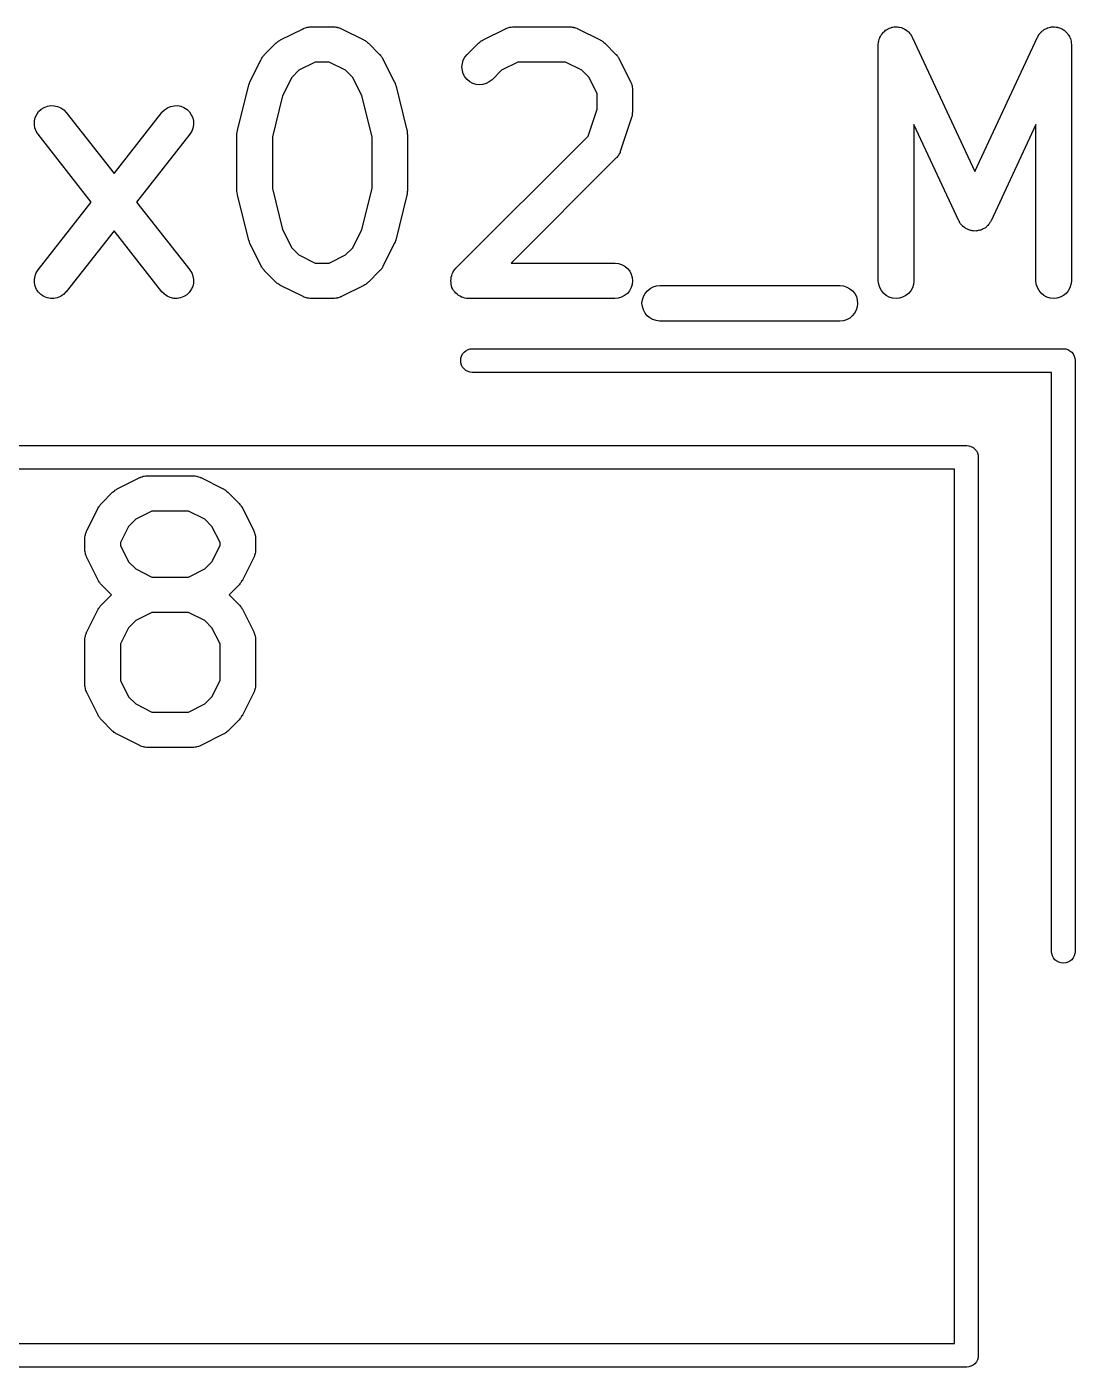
# Model space of a CAD drawing. Extents: x 118.6 to 187.3, y -130.9 to -41.9.
# Drawn here: x 154.69 to 159.13, y -56.26 to -50.59 of the extents above; entities that cross this region are included whole.
import ezdxf

# ---------------------------------------------------------------- set-up
doc = ezdxf.new("R2010")
doc.units = 0
doc.layers.add('BLACK', color=7, linetype='CONTINUOUS')

msp = doc.modelspace()

# ---------------------------------------------------------------- linework, layer by layer
at = {"layer": 'BLACK', "linetype": 'CONTINUOUS'}
for p, q in [((155.767, -50.6429), (155.863, -50.5953)), ((155.863, -50.5953), (155.864, -50.5948)), ((155.864, -50.5948), (155.866, -50.5941)), ((155.866, -50.5941), (155.868, -50.593)), ((155.868, -50.593), (155.873, -50.5916)), ((155.873, -50.5916), (155.877, -50.5898)), ((155.877, -50.5898), (155.88, -50.5894)), ((155.88, -50.5894), (155.882, -50.5888)), ((155.882, -50.5888), (155.887, -50.5883)), ((155.887, -50.5883), (155.892, -50.5875)), ((155.892, -50.5875), (155.894, -50.5876)), ((155.894, -50.5876), (155.896, -50.5874)), ((155.896, -50.5874), (155.991, -50.5874)), ((155.991, -50.5874), (155.992, -50.5874)), ((155.992, -50.5874), (155.995, -50.5876)), ((155.995, -50.5876), (155.997, -50.5876)), ((155.997, -50.5876), (156.002, -50.5884)), ((156.002, -50.5884), (156.007, -50.589)), ((156.007, -50.589), (156.009, -50.5897)), ((156.009, -50.5897), (156.011, -50.5901)), ((156.011, -50.5901), (156.016, -50.5919)), ((156.016, -50.5919), (156.021, -50.5934)), ((156.021, -50.5934), (156.023, -50.5945)), ((156.023, -50.5945), (156.025, -50.5953)), ((156.025, -50.5953), (156.12, -50.6429)), ((156.625, -50.6429), (156.72, -50.5953)), ((156.72, -50.5953), (156.721, -50.5948)), ((156.721, -50.5948), (156.723, -50.5941)), ((156.723, -50.5941), (156.725, -50.593)), ((156.725, -50.593), (156.73, -50.5916)), ((156.73, -50.5916), (156.734, -50.5898)), ((156.734, -50.5898), (156.737, -50.5894)), ((156.737, -50.5894), (156.739, -50.5888)), ((156.739, -50.5888), (156.744, -50.5883)), ((156.744, -50.5883), (156.749, -50.5875)), ((156.749, -50.5875), (156.751, -50.5876)), ((156.751, -50.5876), (156.753, -50.5874)), ((156.753, -50.5874), (156.991, -50.5874)), ((156.991, -50.5874), (156.992, -50.5874)), ((156.992, -50.5874), (156.995, -50.5876)), ((156.995, -50.5876), (156.997, -50.5876)), ((156.997, -50.5876), (157.002, -50.5884)), ((157.002, -50.5884), (157.007, -50.589)), ((157.007, -50.589), (157.009, -50.5897)), ((157.009, -50.5897), (157.011, -50.5901)), ((157.011, -50.5901), (157.016, -50.5919)), ((157.016, -50.5919), (157.021, -50.5934)), ((157.021, -50.5934), (157.023, -50.5945)), ((157.023, -50.5945), (157.025, -50.5953)), ((157.025, -50.5953), (157.12, -50.6429)), ((158.328, -50.6016), (158.33, -50.6007)), ((158.33, -50.6007), (158.331, -50.5996)), ((158.331, -50.5996), (158.336, -50.597)), ((158.336, -50.597), (158.341, -50.5942)), ((158.341, -50.5942), (158.343, -50.5936)), ((158.343, -50.5936), (158.344, -50.5928)), ((158.344, -50.5928), (158.35, -50.5913)), ((158.35, -50.5913), (158.355, -50.5894)), ((158.355, -50.5894), (158.357, -50.5892)), ((158.357, -50.5892), (158.358, -50.5887)), ((158.358, -50.5887), (158.364, -50.5882)), ((158.364, -50.5882), (158.369, -50.5874)), ((158.369, -50.5874), (158.371, -50.5875)), ((158.371, -50.5875), (158.373, -50.5874)), ((158.373, -50.5874), (158.378, -50.588)), ((158.378, -50.588), (158.384, -50.5883)), ((158.384, -50.5883), (158.386, -50.5887)), ((158.386, -50.5887), (158.387, -50.5889)), ((158.387, -50.5889), (158.393, -50.5906)), ((158.393, -50.5906), (158.398, -50.592)), ((158.398, -50.592), (158.4, -50.5927)), ((158.4, -50.5927), (158.401, -50.5932)), ((158.401, -50.5932), (158.406, -50.5959)), ((158.406, -50.5959), (158.411, -50.5984)), ((158.411, -50.5984), (158.413, -50.5994)), ((158.413, -50.5994), (158.414, -50.6002)), ((158.414, -50.6002), (158.419, -50.6038)), ((158.994, -50.6031), (158.998, -50.5996)), ((158.998, -50.5996), (158.999, -50.5988)), ((158.999, -50.5988), (159.001, -50.5978)), ((159.001, -50.5978), (159.006, -50.5954)), ((159.006, -50.5954), (159.011, -50.5928)), ((159.011, -50.5928), (159.013, -50.5924)), ((159.013, -50.5924), (159.014, -50.5916)), ((159.014, -50.5916), (159.02, -50.5903)), ((159.02, -50.5903), (159.025, -50.5887)), ((159.025, -50.5887), (159.027, -50.5886)), ((159.027, -50.5886), (159.028, -50.5881)), ((159.028, -50.5881), (159.034, -50.5879)), ((159.034, -50.5879), (159.04, -50.5874)), ((159.04, -50.5874), (159.041, -50.5876)), ((159.041, -50.5876), (159.043, -50.5875)), ((159.043, -50.5875), (159.049, -50.5883)), ((159.049, -50.5883), (159.054, -50.5889)), ((159.054, -50.5889), (159.056, -50.5894)), ((159.056, -50.5894), (159.057, -50.5897)), ((159.057, -50.5897), (159.063, -50.5916)), ((159.063, -50.5916), (159.068, -50.5932)), ((159.068, -50.5932), (159.07, -50.5941)), ((159.07, -50.5941), (159.071, -50.5946)), ((159.071, -50.5946), (159.076, -50.5975)), ((159.076, -50.5975), (159.081, -50.6002)), ((159.081, -50.6002), (159.082, -50.6013)), ((159.082, -50.6013), (159.084, -50.6022)), ((155.7, -50.7046), (155.748, -50.657)), ((155.748, -50.657), (155.749, -50.6562)), ((155.749, -50.6562), (155.752, -50.6536)), ((155.752, -50.6536), (155.755, -50.6507)), ((155.755, -50.6507), (155.758, -50.649)), ((155.758, -50.649), (155.76, -50.6471)), ((155.76, -50.6471), (155.764, -50.6452)), ((155.764, -50.6452), (155.767, -50.6429)), ((156.12, -50.6429), (156.121, -50.6434)), ((156.121, -50.6434), (156.125, -50.6457)), ((156.125, -50.6457), (156.128, -50.6477)), ((156.128, -50.6477), (156.131, -50.6497)), ((156.131, -50.6497), (156.133, -50.6514)), ((156.133, -50.6514), (156.136, -50.6543)), ((156.136, -50.6543), (156.14, -50.657)), ((156.14, -50.657), (156.187, -50.7046)), ((156.557, -50.7046), (156.605, -50.657)), ((156.605, -50.657), (156.606, -50.6562)), ((156.606, -50.6562), (156.609, -50.6536)), ((156.609, -50.6536), (156.612, -50.6507)), ((156.612, -50.6507), (156.615, -50.649)), ((156.615, -50.649), (156.617, -50.6471)), ((156.617, -50.6471), (156.621, -50.6452)), ((156.621, -50.6452), (156.625, -50.6429)), ((157.12, -50.6429), (157.121, -50.6434)), ((157.121, -50.6434), (157.125, -50.6457)), ((157.125, -50.6457), (157.128, -50.6477)), ((157.128, -50.6477), (157.131, -50.6497)), ((157.131, -50.6497), (157.133, -50.6514)), ((157.133, -50.6514), (157.136, -50.6543)), ((157.136, -50.6543), (157.14, -50.657)), ((157.14, -50.657), (157.187, -50.7046)), ((158.297, -50.6613), (158.298, -50.6558)), ((158.298, -50.6502), (158.299, -50.6485)), ((158.298, -50.6558), (158.298, -50.6502)), ((158.299, -50.6468), (158.301, -50.6414)), ((158.299, -50.6485), (158.299, -50.6468)), ((158.301, -50.6414), (158.302, -50.636)), ((158.302, -50.636), (158.303, -50.6345)), ((158.303, -50.6328), (158.306, -50.6279)), ((158.303, -50.6345), (158.303, -50.6328)), ((158.306, -50.6279), (158.309, -50.6229)), ((158.309, -50.6229), (158.31, -50.6215)), ((158.31, -50.62), (158.314, -50.6157)), ((158.31, -50.6215), (158.31, -50.62)), ((158.314, -50.6157), (158.318, -50.6112)), ((158.318, -50.6112), (158.319, -50.6101)), ((158.319, -50.6101), (158.32, -50.6088)), ((158.32, -50.6088), (158.324, -50.6053)), ((158.324, -50.6053), (158.328, -50.6016)), ((158.419, -50.6038), (158.423, -50.6072)), ((158.423, -50.6072), (158.424, -50.6084)), ((158.424, -50.6084), (158.426, -50.6095)), ((158.426, -50.6095), (158.429, -50.6139)), ((158.429, -50.6139), (158.433, -50.6181)), ((158.433, -50.6181), (158.434, -50.6195)), ((158.434, -50.6195), (158.435, -50.6209)), ((158.435, -50.6209), (158.437, -50.6258)), ((158.437, -50.6258), (158.44, -50.6307)), ((158.44, -50.6307), (158.706, -51.1993)), ((158.706, -51.1993), (158.971, -50.6307)), ((158.971, -50.6307), (158.972, -50.6297)), ((158.972, -50.6297), (158.974, -50.6249)), ((158.974, -50.6249), (158.977, -50.62)), ((158.977, -50.62), (158.978, -50.6187)), ((158.978, -50.6187), (158.979, -50.6172)), ((158.979, -50.6172), (158.983, -50.6131)), ((158.983, -50.6131), (158.987, -50.6088)), ((158.987, -50.6088), (158.988, -50.6077)), ((158.988, -50.6077), (158.989, -50.6065)), ((158.989, -50.6065), (158.994, -50.6031)), ((159.084, -50.6022), (159.088, -50.606)), ((159.088, -50.606), (159.092, -50.6095)), ((159.092, -50.6095), (159.093, -50.6109)), ((159.093, -50.6109), (159.095, -50.612)), ((159.095, -50.612), (159.098, -50.6165)), ((159.098, -50.6165), (159.102, -50.6209)), ((159.102, -50.6209), (159.102, -50.6224)), ((159.102, -50.6224), (159.103, -50.6238)), ((159.103, -50.6238), (159.106, -50.6289)), ((159.106, -50.6289), (159.108, -50.6338)), ((159.108, -50.6338), (159.109, -50.6354)), ((159.109, -50.6354), (159.11, -50.637)), ((159.11, -50.637), (159.111, -50.6424)), ((159.111, -50.6424), (159.113, -50.6478)), ((159.113, -50.6478), (159.113, -50.6495)), ((159.113, -50.6495), (159.113, -50.6512)), ((159.113, -50.6512), (159.113, -50.6568)), ((159.113, -50.6568), (159.114, -50.6624)), ((155.691, -50.7159), (155.693, -50.7135)), ((155.693, -50.7135), (155.695, -50.7109)), ((155.695, -50.7109), (155.698, -50.7078)), ((155.698, -50.7078), (155.7, -50.7046)), ((156.187, -50.7046), (156.188, -50.7053)), ((156.188, -50.7053), (156.191, -50.7086)), ((156.191, -50.7086), (156.194, -50.7117)), ((156.194, -50.7117), (156.195, -50.7143)), ((156.195, -50.7143), (156.197, -50.7168)), ((156.548, -50.7159), (156.557, -50.7046)), ((157.187, -50.7046), (157.188, -50.7053)), ((157.188, -50.7053), (157.191, -50.7086)), ((157.191, -50.7086), (157.194, -50.7117)), ((157.194, -50.7117), (157.195, -50.7143)), ((157.195, -50.7143), (157.197, -50.7168)), ((158.297, -50.6624), (158.297, -50.6613)), ((158.297, -51.6624), (158.297, -50.6624)), ((159.114, -50.6624), (159.114, -51.6624)), ((155.639, -50.8193), (155.686, -50.7241)), ((155.686, -50.7241), (155.687, -50.7231)), ((155.687, -50.7231), (155.689, -50.7196)), ((155.689, -50.7196), (155.691, -50.7159)), ((155.914, -50.7374), (155.845, -50.7716)), ((155.974, -50.7374), (155.914, -50.7374)), ((156.042, -50.7716), (155.974, -50.7374)), ((156.197, -50.7168), (156.199, -50.7205)), ((156.199, -50.7205), (156.201, -50.7241)), ((156.201, -50.7241), (156.249, -50.8193)), ((156.535, -50.7574), (156.537, -50.7428)), ((156.537, -50.7719), (156.535, -50.7574)), ((156.537, -50.7428), (156.541, -50.7288)), ((156.541, -50.7288), (156.548, -50.7159)), ((156.771, -50.7374), (156.703, -50.7716)), ((156.974, -50.7374), (156.771, -50.7374)), ((157.042, -50.7716), (156.974, -50.7374)), ((157.197, -50.7168), (157.199, -50.7205)), ((157.199, -50.7205), (157.201, -50.7241)), ((157.201, -50.7241), (157.249, -50.8193)), ((155.633, -50.833), (155.636, -50.8265)), ((155.636, -50.8265), (155.638, -50.8199)), ((155.638, -50.8199), (155.639, -50.8196)), ((155.639, -50.8196), (155.639, -50.8193)), ((155.815, -50.802), (155.776, -50.879)), ((155.845, -50.7716), (155.815, -50.802)), ((156.073, -50.802), (156.042, -50.7716)), ((156.111, -50.879), (156.073, -50.802)), ((156.249, -50.8193), (156.249, -50.8203)), ((156.249, -50.8203), (156.25, -50.8206)), ((156.25, -50.8206), (156.25, -50.8209)), ((156.25, -50.8209), (156.252, -50.8275)), ((156.252, -50.8275), (156.254, -50.834)), ((156.541, -50.786), (156.537, -50.7719)), ((156.548, -50.7989), (156.541, -50.786)), ((156.557, -50.8103), (156.548, -50.7989)), ((156.568, -50.8197), (156.557, -50.8103)), ((156.581, -50.8267), (156.568, -50.8197)), ((156.595, -50.831), (156.581, -50.8267)), ((156.638, -50.8273), (156.624, -50.8313)), ((156.651, -50.8205), (156.638, -50.8273)), ((156.663, -50.8114), (156.651, -50.8205)), ((156.664, -50.8107), (156.663, -50.8114)), ((156.703, -50.7716), (156.664, -50.8107)), ((157.073, -50.802), (157.042, -50.7716)), ((157.107, -50.8706), (157.073, -50.802)), ((157.249, -50.8193), (157.249, -50.8203)), ((157.249, -50.8203), (157.25, -50.8223)), ((157.25, -50.8223), (157.251, -50.8243)), ((157.251, -50.8243), (157.253, -50.8292)), ((155.585, -51.0251), (155.633, -50.8347)), ((155.633, -50.8333), (155.633, -50.833)), ((155.633, -50.8337), (155.633, -50.8333)), ((155.633, -50.8347), (155.633, -50.8337)), ((155.776, -50.879), (155.733, -51.0526)), ((156.155, -51.0526), (156.111, -50.879)), ((156.254, -50.834), (156.255, -50.8343)), ((156.255, -50.8343), (156.255, -50.8347)), ((156.255, -50.8347), (156.302, -51.0251)), ((156.61, -50.8326), (156.595, -50.831)), ((156.624, -50.8313), (156.61, -50.8326)), ((157.107, -50.9359), (157.107, -50.8706)), ((157.253, -50.8292), (157.254, -50.834)), ((157.254, -50.834), (157.255, -50.8362)), ((157.255, -50.8362), (157.255, -50.8383)), ((157.255, -50.8383), (157.256, -50.8434)), ((157.256, -50.8434), (157.257, -50.8485)), ((157.257, -50.8485), (157.257, -50.8507)), ((157.257, -50.8507), (157.257, -50.8529)), ((157.257, -50.8529), (157.257, -50.9481)), ((154.744, -50.9465), (154.755, -50.9364)), ((154.755, -50.9364), (154.767, -50.9286)), ((154.767, -50.9286), (154.781, -50.9234)), ((154.781, -50.9234), (154.796, -50.9209)), ((154.796, -50.9209), (154.81, -50.9213)), ((154.81, -50.9213), (154.824, -50.9245)), ((154.824, -50.9245), (154.838, -50.9304)), ((154.838, -50.9304), (154.85, -50.9388)), ((154.85, -50.9388), (154.86, -50.9494)), ((155.266, -50.9486), (155.277, -50.9381)), ((155.277, -50.9381), (155.289, -50.9299)), ((155.289, -50.9299), (155.302, -50.9242)), ((155.302, -50.9242), (155.317, -50.9212)), ((155.317, -50.9212), (155.331, -50.921)), ((155.331, -50.921), (155.346, -50.9237)), ((155.346, -50.9237), (155.359, -50.9291)), ((155.359, -50.9291), (155.372, -50.9371)), ((155.372, -50.9371), (155.382, -50.9473)), ((157.069, -51.0504), (157.107, -50.9359)), ((154.726, -51.0006), (154.727, -50.986)), ((154.727, -50.986), (154.73, -50.9717)), ((154.73, -50.9717), (154.736, -50.9584)), ((154.736, -50.9584), (154.744, -50.9465)), ((154.86, -50.9494), (155.063, -51.2077)), ((155.063, -51.2077), (155.266, -50.9494)), ((155.266, -50.9494), (155.266, -50.9486)), ((155.382, -50.9473), (155.39, -50.9593)), ((155.39, -50.9593), (155.396, -50.9727)), ((155.396, -50.9727), (155.399, -50.987)), ((155.399, -50.987), (155.4, -51.0017)), ((157.253, -50.9718), (157.205, -51.1147)), ((157.254, -50.9677), (157.253, -50.9718)), ((157.255, -50.9637), (157.254, -50.9677)), ((157.256, -50.9606), (157.255, -50.9637)), ((157.257, -50.9491), (157.256, -50.9533)), ((157.256, -50.9533), (157.256, -50.9575)), ((157.256, -50.9575), (157.256, -50.9606)), ((157.257, -50.9481), (157.257, -50.9491)), ((154.728, -51.0151), (154.726, -51.0006)), ((154.734, -51.0288), (154.728, -51.0151)), ((154.741, -51.0412), (154.734, -51.0288)), ((154.742, -51.0421), (154.741, -51.0412)), ((154.967, -51.329), (154.742, -51.0421)), ((155.384, -51.0421), (155.158, -51.329)), ((155.392, -51.0297), (155.384, -51.0421)), ((155.397, -51.0161), (155.392, -51.0297)), ((155.4, -51.0017), (155.397, -51.0161)), ((155.583, -51.0396), (155.584, -51.0337)), ((155.583, -51.041), (155.583, -51.0396)), ((155.583, -51.0423), (155.583, -51.041)), ((155.583, -51.0433), (155.583, -51.0423)), ((155.583, -51.2814), (155.583, -51.0433)), ((155.584, -51.0337), (155.585, -51.0277)), ((155.585, -51.0265), (155.585, -51.0251)), ((155.585, -51.0277), (155.585, -51.0265)), ((155.733, -51.0526), (155.733, -51.2722)), ((156.155, -51.2722), (156.155, -51.0526)), ((156.302, -51.0251), (156.303, -51.0262)), ((156.303, -51.0262), (156.303, -51.0275)), ((156.303, -51.0275), (156.303, -51.0288)), ((156.303, -51.0288), (156.304, -51.0347)), ((156.304, -51.0347), (156.304, -51.0407)), ((156.304, -51.0407), (156.304, -51.042)), ((156.304, -51.042), (156.305, -51.0433)), ((156.305, -51.0433), (156.305, -51.2814)), ((156.51, -51.6093), (157.069, -51.0504)), ((158.638, -51.4084), (158.447, -51.0004)), ((158.447, -51.0004), (158.447, -51.6624)), ((158.964, -51.0004), (158.774, -51.4084)), ((158.964, -51.6624), (158.964, -51.0004)), ((157.187, -51.144), (156.744, -51.5874)), ((157.189, -51.1423), (157.187, -51.144)), ((157.19, -51.1408), (157.189, -51.1423)), ((157.193, -51.1366), (157.19, -51.1408)), ((157.197, -51.1327), (157.193, -51.1366)), ((157.198, -51.1307), (157.197, -51.1327)), ((157.199, -51.1289), (157.198, -51.1307)), ((157.201, -51.1243), (157.199, -51.1289)), ((157.204, -51.1198), (157.201, -51.1243)), ((157.205, -51.1157), (157.204, -51.1177)), ((157.204, -51.1177), (157.204, -51.1198)), ((157.205, -51.1147), (157.205, -51.1157)), ((155.583, -51.2828), (155.583, -51.2814)), ((155.733, -51.2722), (155.776, -51.4457)), ((156.111, -51.4457), (156.155, -51.2722)), ((156.305, -51.2814), (156.305, -51.2825)), ((154.742, -51.616), (154.967, -51.329)), ((155.158, -51.329), (155.384, -51.616)), ((155.583, -51.2841), (155.583, -51.2828)), ((155.584, -51.29), (155.583, -51.2841)), ((155.585, -51.296), (155.584, -51.29)), ((155.585, -51.2973), (155.585, -51.296)), ((155.585, -51.2986), (155.585, -51.2973)), ((155.585, -51.2996), (155.585, -51.2986)), ((155.633, -51.4901), (155.585, -51.2996)), ((156.302, -51.2996), (156.255, -51.4901)), ((156.303, -51.297), (156.302, -51.2983)), ((156.302, -51.2983), (156.302, -51.2996)), ((156.304, -51.2911), (156.303, -51.297)), ((156.305, -51.2825), (156.304, -51.2838)), ((156.304, -51.2838), (156.304, -51.2851)), ((156.304, -51.2851), (156.304, -51.2911)), ((155.063, -51.4504), (154.86, -51.7087)), ((155.266, -51.7087), (155.063, -51.4504)), ((155.776, -51.4457), (155.815, -51.5227)), ((156.073, -51.5227), (156.111, -51.4457)), ((158.64, -51.4117), (158.638, -51.4084)), ((158.641, -51.4153), (158.64, -51.4117)), ((158.643, -51.418), (158.641, -51.4153)), ((158.645, -51.421), (158.643, -51.418)), ((158.648, -51.4239), (158.645, -51.421)), ((158.65, -51.427), (158.648, -51.4239)), ((158.653, -51.4293), (158.65, -51.427)), ((158.655, -51.4319), (158.653, -51.4293)), ((158.658, -51.4342), (158.655, -51.4319)), ((158.661, -51.4369), (158.658, -51.4342)), ((158.664, -51.4386), (158.661, -51.4369)), ((158.667, -51.4407), (158.664, -51.4386)), ((158.67, -51.4424), (158.667, -51.4407)), ((158.674, -51.4444), (158.67, -51.4424)), ((158.677, -51.4456), (158.674, -51.4444)), ((158.68, -51.4471), (158.677, -51.4456)), ((158.684, -51.448), (158.68, -51.4471)), ((158.687, -51.4494), (158.684, -51.448)), ((158.691, -51.4499), (158.687, -51.4494)), ((158.694, -51.4507), (158.691, -51.4499)), ((158.698, -51.451), (158.694, -51.4507)), ((158.702, -51.4516), (158.698, -51.451)), ((158.705, -51.4514), (158.702, -51.4516)), ((158.709, -51.4516), (158.705, -51.4514)), ((158.712, -51.4511), (158.709, -51.4516)), ((158.716, -51.4509), (158.712, -51.4511)), ((158.72, -51.4501), (158.716, -51.4509)), ((158.723, -51.4496), (158.72, -51.4501)), ((158.727, -51.4483), (158.723, -51.4496)), ((158.731, -51.4474), (158.727, -51.4483)), ((158.734, -51.446), (158.731, -51.4474)), ((158.737, -51.4448), (158.734, -51.446)), ((158.74, -51.4429), (158.737, -51.4448)), ((158.744, -51.4412), (158.74, -51.4429)), ((158.747, -51.4392), (158.744, -51.4412)), ((158.75, -51.4375), (158.747, -51.4392)), ((158.753, -51.4349), (158.75, -51.4375)), ((158.756, -51.4326), (158.753, -51.4349)), ((158.758, -51.4301), (158.756, -51.4326)), ((158.761, -51.4278), (158.758, -51.4301)), ((158.763, -51.4247), (158.761, -51.4278)), ((158.766, -51.4218), (158.763, -51.4247)), ((158.767, -51.4189), (158.766, -51.4218)), ((158.769, -51.4162), (158.767, -51.4189)), ((158.771, -51.4127), (158.769, -51.4162)), ((158.773, -51.4093), (158.771, -51.4127)), ((158.774, -51.4084), (158.773, -51.4093)), ((155.633, -51.4904), (155.633, -51.4901)), ((155.633, -51.4908), (155.633, -51.4904)), ((155.636, -51.4973), (155.633, -51.4908)), ((155.638, -51.5039), (155.636, -51.4973)), ((155.638, -51.5042), (155.638, -51.5039)), ((155.638, -51.5045), (155.638, -51.5042)), ((155.639, -51.5054), (155.638, -51.5045)), ((155.686, -51.6007), (155.639, -51.5054)), ((156.249, -51.5054), (156.201, -51.6007)), ((156.252, -51.4983), (156.249, -51.5048)), ((156.249, -51.5048), (156.249, -51.5051)), ((156.249, -51.5051), (156.249, -51.5054)), ((156.254, -51.4918), (156.252, -51.4983)), ((156.255, -51.4901), (156.254, -51.4911)), ((156.254, -51.4911), (156.254, -51.4914)), ((156.254, -51.4914), (156.254, -51.4918)), ((155.815, -51.5227), (155.845, -51.5531)), ((155.845, -51.5531), (155.914, -51.5874)), ((155.974, -51.5874), (156.042, -51.5531)), ((156.042, -51.5531), (156.073, -51.5227)), ((154.734, -51.6284), (154.742, -51.616)), ((155.384, -51.616), (155.384, -51.6169)), ((155.384, -51.6169), (155.392, -51.6293)), ((155.688, -51.6043), (155.686, -51.6007)), ((155.69, -51.608), (155.688, -51.6043)), ((155.692, -51.6104), (155.69, -51.608)), ((155.694, -51.6131), (155.692, -51.6104)), ((155.697, -51.6161), (155.694, -51.6131)), ((155.7, -51.6194), (155.697, -51.6161)), ((155.7, -51.6202), (155.7, -51.6194)), ((155.748, -51.6678), (155.7, -51.6202)), ((155.914, -51.5874), (155.974, -51.5874)), ((156.187, -51.6202), (156.14, -51.6678)), ((156.19, -51.6169), (156.187, -51.6202)), ((156.193, -51.6139), (156.19, -51.6169)), ((156.195, -51.6113), (156.193, -51.6139)), ((156.197, -51.6089), (156.195, -51.6113)), ((156.199, -51.6052), (156.197, -51.6089)), ((156.201, -51.6016), (156.199, -51.6052)), ((156.201, -51.6007), (156.201, -51.6016)), ((156.497, -51.627), (156.501, -51.6207)), ((156.501, -51.6204), (156.505, -51.6149)), ((156.501, -51.6206), (156.501, -51.6204)), ((156.501, -51.6207), (156.501, -51.6206)), ((156.505, -51.6149), (156.51, -51.6093)), ((156.744, -51.5874), (157.182, -51.5874)), ((157.182, -51.5874), (157.183, -51.5874)), ((157.183, -51.5874), (157.197, -51.589)), ((157.197, -51.589), (157.211, -51.5934)), ((157.211, -51.5934), (157.224, -51.6005)), ((157.224, -51.6005), (157.235, -51.6099)), ((157.235, -51.6099), (157.245, -51.6213)), ((157.245, -51.6213), (157.251, -51.6343)), ((154.726, -51.6564), (154.729, -51.642)), ((154.726, -51.6711), (154.726, -51.6564)), ((154.73, -51.6854), (154.726, -51.6711)), ((154.729, -51.642), (154.734, -51.6284)), ((155.392, -51.6293), (155.397, -51.643)), ((155.399, -51.6721), (155.396, -51.6864)), ((155.397, -51.643), (155.4, -51.6575)), ((155.4, -51.6575), (155.399, -51.6721)), ((155.751, -51.6705), (155.748, -51.6678)), ((155.754, -51.6734), (155.751, -51.6705)), ((155.757, -51.6751), (155.754, -51.6734)), ((155.759, -51.6771), (155.757, -51.6751)), ((155.763, -51.6791), (155.759, -51.6771)), ((155.766, -51.6814), (155.763, -51.6791)), ((156.128, -51.6777), (156.124, -51.6796)), ((156.13, -51.6757), (156.128, -51.6777)), ((156.133, -51.6741), (156.13, -51.6757)), ((156.136, -51.6712), (156.133, -51.6741)), ((156.139, -51.6685), (156.136, -51.6712)), ((156.14, -51.6678), (156.139, -51.6685)), ((156.488, -51.6619), (156.489, -51.6548)), ((156.488, -51.662), (156.488, -51.6619)), ((156.488, -51.6621), (156.488, -51.662)), ((156.489, -51.6693), (156.488, -51.6621)), ((156.489, -51.6473), (156.492, -51.6404)), ((156.489, -51.6474), (156.489, -51.6473)), ((156.489, -51.6476), (156.489, -51.6474)), ((156.489, -51.6548), (156.489, -51.6476)), ((156.489, -51.6764), (156.489, -51.6693)), ((156.489, -51.6766), (156.489, -51.6764)), ((156.489, -51.6767), (156.489, -51.6766)), ((156.491, -51.6836), (156.489, -51.6767)), ((156.492, -51.6404), (156.494, -51.6336)), ((156.494, -51.6333), (156.497, -51.627)), ((156.494, -51.6334), (156.494, -51.6333)), ((156.494, -51.6336), (156.494, -51.6334)), ((157.251, -51.6343), (157.256, -51.6483)), ((157.255, -51.6775), (157.251, -51.6914)), ((157.257, -51.6629), (157.255, -51.6775)), ((157.256, -51.6483), (157.257, -51.6629)), ((158.299, -51.6769), (158.297, -51.6624)), ((158.303, -51.691), (158.299, -51.6769)), ((158.446, -51.678), (158.441, -51.6919)), ((158.447, -51.6634), (158.446, -51.678)), ((158.447, -51.6624), (158.447, -51.6634)), ((158.965, -51.6769), (158.964, -51.6624)), ((158.97, -51.691), (158.965, -51.6769)), ((159.112, -51.678), (159.108, -51.6919)), ((159.114, -51.6634), (159.112, -51.678)), ((159.114, -51.6624), (159.114, -51.6634)), ((154.735, -51.6988), (154.73, -51.6854)), ((154.744, -51.7108), (154.735, -51.6988)), ((154.754, -51.721), (154.744, -51.7108)), ((154.766, -51.729), (154.754, -51.721)), ((154.78, -51.7344), (154.766, -51.729)), ((154.794, -51.7371), (154.78, -51.7344)), ((154.823, -51.7339), (154.809, -51.7369)), ((154.837, -51.7282), (154.823, -51.7339)), ((154.849, -51.72), (154.837, -51.7282)), ((154.859, -51.7095), (154.849, -51.72)), ((154.86, -51.7087), (154.859, -51.7095)), ((155.276, -51.7193), (155.266, -51.7087)), ((155.288, -51.7277), (155.276, -51.7193)), ((155.301, -51.7336), (155.288, -51.7277)), ((155.316, -51.7368), (155.301, -51.7336)), ((155.345, -51.7347), (155.33, -51.7372)), ((155.358, -51.7295), (155.345, -51.7347)), ((155.371, -51.7217), (155.358, -51.7295)), ((155.381, -51.7116), (155.371, -51.7217)), ((155.39, -51.6997), (155.381, -51.7116)), ((155.396, -51.6864), (155.39, -51.6997)), ((155.767, -51.6818), (155.766, -51.6814)), ((155.863, -51.7295), (155.767, -51.6818)), ((155.865, -51.7303), (155.863, -51.7295)), ((155.867, -51.7313), (155.865, -51.7303)), ((155.872, -51.7329), (155.867, -51.7313)), ((155.876, -51.7347), (155.872, -51.7329)), ((155.878, -51.7351), (155.876, -51.7347)), ((155.881, -51.7357), (155.878, -51.7351)), ((155.886, -51.7363), (155.881, -51.7357)), ((156.008, -51.7353), (156.006, -51.736)), ((156.01, -51.735), (156.008, -51.7353)), ((156.015, -51.7332), (156.01, -51.735)), ((156.02, -51.7317), (156.015, -51.7332)), ((156.022, -51.7307), (156.02, -51.7317)), ((156.024, -51.7299), (156.022, -51.7307)), ((156.025, -51.7295), (156.024, -51.7299)), ((156.12, -51.6818), (156.025, -51.7295)), ((156.124, -51.6796), (156.12, -51.6818)), ((156.493, -51.6905), (156.491, -51.6836)), ((156.493, -51.6906), (156.493, -51.6905)), ((156.493, -51.6907), (156.493, -51.6906)), ((156.497, -51.6973), (156.493, -51.6907)), ((156.5, -51.7034), (156.497, -51.6973)), ((156.5, -51.7035), (156.5, -51.7034)), ((156.5, -51.7037), (156.5, -51.7035)), ((156.505, -51.7093), (156.5, -51.7037)), ((156.509, -51.7149), (156.505, -51.7093)), ((156.509, -51.715), (156.509, -51.7149)), ((156.509, -51.7149), (156.509, -51.7149)), ((156.515, -51.7196), (156.509, -51.715)), ((156.52, -51.7243), (156.515, -51.7196)), ((156.521, -51.7243), (156.52, -51.7243)), ((156.521, -51.7244), (156.521, -51.7243)), ((156.527, -51.7279), (156.521, -51.7244)), ((156.533, -51.7313), (156.527, -51.7279)), ((156.533, -51.7314), (156.533, -51.7313)), ((156.534, -51.7314), (156.533, -51.7314)), ((156.54, -51.7336), (156.534, -51.7314)), ((156.547, -51.7357), (156.54, -51.7336)), ((156.547, -51.7358), (156.547, -51.7357)), ((156.548, -51.7358), (156.547, -51.7358)), ((156.555, -51.7366), (156.548, -51.7358)), ((157.21, -51.7317), (157.196, -51.736)), ((157.223, -51.7248), (157.21, -51.7317)), ((157.235, -51.7156), (157.223, -51.7248)), ((157.244, -51.7043), (157.235, -51.7156)), ((157.251, -51.6914), (157.244, -51.7043)), ((157.299, -51.7425), (157.303, -51.7286)), ((157.303, -51.7286), (157.31, -51.7157)), ((157.31, -51.7157), (157.32, -51.7044)), ((157.32, -51.7044), (157.331, -51.6951)), ((157.331, -51.6951), (157.344, -51.6883)), ((157.344, -51.6883), (157.358, -51.684)), ((157.358, -51.684), (157.372, -51.6826)), ((157.372, -51.6826), (158.134, -51.6826)), ((158.134, -51.6826), (158.135, -51.6826)), ((158.135, -51.6826), (158.15, -51.6843)), ((158.15, -51.6843), (158.164, -51.6887)), ((158.164, -51.6887), (158.177, -51.6957)), ((158.177, -51.6957), (158.188, -51.7051)), ((158.188, -51.7051), (158.197, -51.7166)), ((158.197, -51.7166), (158.204, -51.7295)), ((158.204, -51.7295), (158.208, -51.7436)), ((158.31, -51.7039), (158.303, -51.691)), ((158.319, -51.7152), (158.31, -51.7039)), ((158.33, -51.7246), (158.319, -51.7152)), ((158.343, -51.7315), (158.33, -51.7246)), ((158.357, -51.7358), (158.343, -51.7315)), ((158.372, -51.7374), (158.357, -51.7358)), ((158.4, -51.7319), (158.386, -51.7361)), ((158.413, -51.7251), (158.4, -51.7319)), ((158.425, -51.716), (158.413, -51.7251)), ((158.434, -51.7048), (158.425, -51.716)), ((158.441, -51.6919), (158.434, -51.7048)), ((158.977, -51.7039), (158.97, -51.691)), ((158.986, -51.7152), (158.977, -51.7039)), ((158.997, -51.7246), (158.986, -51.7152)), ((159.01, -51.7315), (158.997, -51.7246)), ((159.024, -51.7358), (159.01, -51.7315)), ((159.039, -51.7374), (159.024, -51.7358)), ((159.067, -51.7319), (159.053, -51.7361)), ((159.08, -51.7251), (159.067, -51.7319)), ((159.092, -51.716), (159.08, -51.7251)), ((159.101, -51.7048), (159.092, -51.716)), ((159.108, -51.6919), (159.101, -51.7048)), ((154.809, -51.7369), (154.794, -51.7371)), ((155.33, -51.7372), (155.316, -51.7368)), ((155.891, -51.7372), (155.886, -51.7363)), ((155.893, -51.7371), (155.891, -51.7372)), ((155.895, -51.7374), (155.893, -51.7371)), ((155.896, -51.7374), (155.895, -51.7374)), ((155.991, -51.7374), (155.896, -51.7374)), ((155.994, -51.7372), (155.991, -51.7374)), ((155.996, -51.7373), (155.994, -51.7372)), ((156.001, -51.7365), (155.996, -51.7373)), ((156.006, -51.736), (156.001, -51.7365)), ((156.562, -51.7374), (156.555, -51.7366)), ((156.563, -51.7374), (156.562, -51.7374)), ((156.562, -51.7374), (156.562, -51.7374)), ((156.562, -51.7374), (156.562, -51.7374)), ((156.562, -51.7374), (156.562, -51.7374)), ((157.182, -51.7374), (156.563, -51.7374)), ((157.196, -51.736), (157.182, -51.7374)), ((157.297, -51.7571), (157.299, -51.7425)), ((157.299, -51.7717), (157.297, -51.7571)), ((157.303, -51.7857), (157.299, -51.7717)), ((157.31, -51.7987), (157.303, -51.7857)), ((158.203, -51.7867), (158.196, -51.7996)), ((158.208, -51.7727), (158.203, -51.7867)), ((158.208, -51.7436), (158.209, -51.7581)), ((158.209, -51.7581), (158.208, -51.7727)), ((158.386, -51.7361), (158.372, -51.7374)), ((159.053, -51.7361), (159.039, -51.7374)), ((157.319, -51.8101), (157.31, -51.7987)), ((157.33, -51.8195), (157.319, -51.8101)), ((157.343, -51.8266), (157.33, -51.8195)), ((157.357, -51.831), (157.343, -51.8266)), ((157.371, -51.8326), (157.357, -51.831)), ((157.372, -51.8326), (157.371, -51.8326)), ((158.134, -51.8326), (157.372, -51.8326)), ((158.149, -51.8312), (158.134, -51.8326)), ((158.163, -51.827), (158.149, -51.8312)), ((158.176, -51.8201), (158.163, -51.827)), ((158.187, -51.8108), (158.176, -51.8201)), ((158.196, -51.7996), (158.187, -51.8108)), ((156.544, -51.9645), (156.552, -51.9582)), ((156.552, -51.9582), (156.561, -51.9536)), ((156.561, -51.9536), (156.57, -51.9507)), ((156.57, -51.9507), (156.578, -51.95)), ((156.578, -51.95), (159.078, -51.95)), ((159.078, -51.95), (159.08, -51.9498)), ((159.08, -51.9498), (159.082, -51.95)), ((159.082, -51.95), (159.09, -51.9507)), ((159.09, -51.9507), (159.099, -51.9536)), ((159.099, -51.9536), (159.108, -51.9582)), ((159.108, -51.9582), (159.116, -51.9645)), ((156.53, -52), (156.531, -51.9902)), ((156.531, -52.0098), (156.53, -52)), ((156.531, -51.9902), (156.534, -51.9808)), ((156.534, -52.0192), (156.531, -52.0098)), ((156.534, -51.9808), (156.538, -51.9721)), ((156.538, -52.0279), (156.534, -52.0192)), ((156.538, -51.9721), (156.544, -51.9645)), ((159.116, -51.9645), (159.122, -51.9721)), ((159.122, -51.9721), (159.126, -51.9808)), ((159.126, -51.9808), (159.129, -51.9902)), ((159.129, -51.9902), (159.13, -52)), ((159.13, -52), (159.13, -52.0024)), ((159.13, -52.0024), (159.13, -54.5024)), ((156.544, -52.0355), (156.538, -52.0279)), ((156.552, -52.0418), (156.544, -52.0355)), ((156.561, -52.0464), (156.552, -52.0418)), ((156.57, -52.0493), (156.561, -52.0464)), ((156.578, -52.05), (156.57, -52.0493)), ((159.03, -52.05), (156.578, -52.05)), ((159.03, -54.5024), (159.03, -52.05)), ((158.668, -52.36), (158.67, -52.3598)), ((158.67, -52.3598), (158.672, -52.36)), ((151.172, -52.36), (158.668, -52.36)), ((158.672, -52.36), (158.68, -52.3607)), ((158.68, -52.3607), (158.689, -52.3636)), ((158.689, -52.3636), (158.698, -52.3682)), ((158.698, -52.3682), (158.706, -52.3745)), ((158.706, -52.3745), (158.712, -52.3821)), ((158.712, -52.3821), (158.716, -52.3908)), ((158.716, -52.3908), (158.719, -52.4002)), ((158.719, -52.4002), (158.72, -52.41)), ((158.72, -52.41), (158.72, -52.4124)), ((158.72, -52.4124), (158.72, -56.2076)), ((158.62, -52.46), (151.22, -52.46)), ((158.62, -56.16), (158.62, -52.46)), ((155.077, -52.5429), (155.172, -52.4953)), ((155.172, -52.4953), (155.173, -52.4948)), ((155.173, -52.4948), (155.175, -52.4941)), ((155.175, -52.4941), (155.177, -52.493)), ((155.177, -52.493), (155.182, -52.4916)), ((155.182, -52.4916), (155.187, -52.4898)), ((155.187, -52.4898), (155.189, -52.4894)), ((155.189, -52.4894), (155.191, -52.4888)), ((155.191, -52.4888), (155.196, -52.4883)), ((155.196, -52.4883), (155.201, -52.4875)), ((155.201, -52.4875), (155.204, -52.4876)), ((155.204, -52.4876), (155.206, -52.4874)), ((155.206, -52.4874), (155.396, -52.4874)), ((155.396, -52.4874), (155.397, -52.4874)), ((155.397, -52.4874), (155.399, -52.4876)), ((155.399, -52.4876), (155.402, -52.4876)), ((155.402, -52.4876), (155.407, -52.4884)), ((155.407, -52.4884), (155.412, -52.489)), ((155.412, -52.489), (155.414, -52.4897)), ((155.414, -52.4897), (155.416, -52.4901)), ((155.416, -52.4901), (155.421, -52.4919)), ((155.421, -52.4919), (155.426, -52.4934)), ((155.426, -52.4934), (155.428, -52.4945)), ((155.428, -52.4945), (155.43, -52.4953)), ((155.43, -52.4953), (155.525, -52.5429)), ((155.01, -52.6046), (155.057, -52.557)), ((155.057, -52.557), (155.058, -52.5562)), ((155.058, -52.5562), (155.061, -52.5536)), ((155.061, -52.5536), (155.065, -52.5507)), ((155.065, -52.5507), (155.067, -52.549)), ((155.067, -52.549), (155.07, -52.5471)), ((155.07, -52.5471), (155.073, -52.5452)), ((155.073, -52.5452), (155.077, -52.5429)), ((155.525, -52.5429), (155.526, -52.5434)), ((155.526, -52.5434), (155.529, -52.5457)), ((155.529, -52.5457), (155.533, -52.5477)), ((155.533, -52.5477), (155.536, -52.5497)), ((155.536, -52.5497), (155.538, -52.5514)), ((155.538, -52.5514), (155.541, -52.5543)), ((155.541, -52.5543), (155.544, -52.557)), ((155.544, -52.557), (155.592, -52.6046)), ((154.948, -52.7193), (154.996, -52.6241)), ((154.996, -52.6231), (154.999, -52.6196)), ((154.996, -52.6241), (154.996, -52.6231)), ((154.999, -52.6196), (155.001, -52.6159)), ((155.001, -52.6159), (155.003, -52.6135)), ((155.003, -52.6135), (155.004, -52.6109)), ((155.004, -52.6109), (155.007, -52.6078)), ((155.007, -52.6078), (155.01, -52.6046)), ((155.223, -52.6374), (155.155, -52.6716)), ((155.378, -52.6374), (155.223, -52.6374)), ((155.447, -52.6716), (155.378, -52.6374)), ((155.592, -52.6046), (155.593, -52.6053)), ((155.593, -52.6053), (155.595, -52.6086)), ((155.595, -52.6086), (155.598, -52.6117)), ((155.598, -52.6117), (155.6, -52.6143)), ((155.6, -52.6143), (155.602, -52.6168)), ((155.602, -52.6168), (155.604, -52.6205)), ((155.604, -52.6205), (155.606, -52.6241)), ((155.606, -52.6241), (155.654, -52.7193)), ((155.155, -52.6716), (155.124, -52.702)), ((155.477, -52.702), (155.447, -52.6716)), ((154.94, -52.7474), (154.941, -52.7424)), ((154.94, -52.7496), (154.94, -52.7474)), ((154.94, -52.7518), (154.94, -52.7496)), ((154.94, -52.7529), (154.94, -52.7518)), ((154.94, -52.8005), (154.94, -52.7529)), ((154.941, -52.7424), (154.942, -52.7373)), ((154.942, -52.7373), (154.943, -52.7352)), ((154.943, -52.733), (154.945, -52.7282)), ((154.943, -52.7352), (154.943, -52.733)), ((154.945, -52.7282), (154.946, -52.7233)), ((154.946, -52.7233), (154.947, -52.7214)), ((154.947, -52.7214), (154.948, -52.7193)), ((155.124, -52.702), (155.09, -52.7706)), ((155.512, -52.7706), (155.477, -52.702)), ((155.654, -52.7193), (155.654, -52.7203)), ((155.654, -52.7203), (155.655, -52.7223)), ((155.655, -52.7223), (155.656, -52.7243)), ((155.656, -52.7243), (155.657, -52.7292)), ((155.657, -52.7292), (155.659, -52.734)), ((155.659, -52.734), (155.66, -52.7362)), ((155.66, -52.7362), (155.66, -52.7383)), ((155.66, -52.7383), (155.661, -52.7434)), ((155.661, -52.7434), (155.662, -52.7485)), ((155.662, -52.7485), (155.661, -52.7507)), ((155.661, -52.7507), (155.662, -52.7529)), ((155.662, -52.7529), (155.662, -52.8005)), ((154.94, -52.8027), (154.94, -52.8005)), ((154.94, -52.8049), (154.94, -52.8027)), ((154.941, -52.8099), (154.94, -52.8049)), ((154.942, -52.815), (154.941, -52.8099)), ((155.09, -52.7706), (155.09, -52.7828)), ((155.09, -52.7828), (155.124, -52.8513)), ((155.477, -52.8513), (155.512, -52.7828)), ((155.512, -52.7828), (155.512, -52.7706)), ((155.661, -52.811), (155.66, -52.8161)), ((155.662, -52.8015), (155.661, -52.8037)), ((155.661, -52.8037), (155.661, -52.8059)), ((155.661, -52.8059), (155.661, -52.811)), ((155.662, -52.8005), (155.662, -52.8015)), ((154.942, -52.8172), (154.942, -52.815)), ((154.943, -52.8193), (154.942, -52.8172)), ((154.944, -52.8241), (154.943, -52.8193)), ((154.946, -52.8291), (154.944, -52.8241)), ((154.947, -52.831), (154.946, -52.8291)), ((154.948, -52.8331), (154.947, -52.831)), ((154.948, -52.834), (154.948, -52.8331)), ((154.996, -52.9293), (154.948, -52.834)), ((155.124, -52.8513), (155.155, -52.8817)), ((155.447, -52.8817), (155.477, -52.8513)), ((155.654, -52.834), (155.606, -52.9293)), ((155.655, -52.832), (155.654, -52.834)), ((155.656, -52.83), (155.655, -52.832)), ((155.657, -52.8251), (155.656, -52.83)), ((155.659, -52.8203), (155.657, -52.8251)), ((155.66, -52.8161), (155.659, -52.8182)), ((155.659, -52.8182), (155.659, -52.8203)), ((155.155, -52.8817), (155.223, -52.916)), ((155.223, -52.916), (155.378, -52.916)), ((155.378, -52.916), (155.447, -52.8817)), ((154.998, -52.9328), (154.996, -52.9293)), ((155, -52.9366), (154.998, -52.9328)), ((155.002, -52.939), (155, -52.9366)), ((155.004, -52.9416), (155.002, -52.939)), ((155.006, -52.9447), (155.004, -52.9416)), ((155.009, -52.948), (155.006, -52.9447)), ((155.01, -52.9487), (155.009, -52.948)), ((155.052, -52.991), (155.01, -52.9487)), ((155.592, -52.9487), (155.55, -52.991)), ((155.595, -52.9455), (155.592, -52.9487)), ((155.598, -52.9425), (155.595, -52.9455)), ((155.599, -52.9398), (155.598, -52.9425)), ((155.601, -52.9374), (155.599, -52.9398)), ((155.603, -52.9337), (155.601, -52.9374)), ((155.606, -52.9302), (155.603, -52.9337)), ((155.606, -52.9293), (155.606, -52.9302)), ((155.003, -53.0421), (155.004, -53.0394)), ((155.004, -53.0394), (155.007, -53.0364)), ((155.007, -53.0364), (155.01, -53.0332)), ((155.01, -53.0332), (155.052, -52.991)), ((155.55, -52.991), (155.592, -53.0332)), ((155.592, -53.0332), (155.593, -53.0339)), ((155.593, -53.0339), (155.595, -53.0372)), ((155.595, -53.0372), (155.598, -53.0403)), ((155.598, -53.0403), (155.6, -53.0429)), ((154.948, -53.1479), (154.996, -53.0526)), ((154.996, -53.0517), (154.999, -53.0482)), ((154.996, -53.0526), (154.996, -53.0517)), ((154.999, -53.0482), (155.001, -53.0445)), ((155.001, -53.0445), (155.003, -53.0421)), ((155.223, -53.066), (155.155, -53.1002)), ((155.378, -53.066), (155.223, -53.066)), ((155.447, -53.1002), (155.378, -53.066)), ((155.6, -53.0429), (155.602, -53.0453)), ((155.602, -53.0453), (155.604, -53.0491)), ((155.604, -53.0491), (155.606, -53.0526)), ((155.606, -53.0526), (155.654, -53.1479)), ((154.945, -53.1568), (154.946, -53.1519)), ((154.946, -53.1519), (154.947, -53.1499)), ((154.947, -53.1499), (154.948, -53.1479)), ((155.124, -53.1306), (155.09, -53.1991)), ((155.155, -53.1002), (155.124, -53.1306)), ((155.477, -53.1306), (155.447, -53.1002)), ((155.512, -53.1991), (155.477, -53.1306)), ((155.654, -53.1479), (155.654, -53.1488)), ((155.654, -53.1488), (155.655, -53.1509)), ((155.655, -53.1509), (155.656, -53.1528)), ((155.656, -53.1528), (155.657, -53.1578)), ((154.94, -53.176), (154.941, -53.1709)), ((154.94, -53.1782), (154.94, -53.176)), ((154.94, -53.1804), (154.94, -53.1782)), ((154.94, -53.1814), (154.94, -53.1804)), ((154.94, -53.3719), (154.94, -53.1814)), ((154.941, -53.1709), (154.942, -53.1658)), ((154.942, -53.1658), (154.943, -53.1637)), ((154.943, -53.1616), (154.945, -53.1568)), ((154.943, -53.1637), (154.943, -53.1616)), ((155.09, -53.1991), (155.09, -53.3542)), ((155.512, -53.3542), (155.512, -53.1991)), ((155.657, -53.1578), (155.659, -53.1626)), ((155.659, -53.1626), (155.66, -53.1647)), ((155.66, -53.1647), (155.66, -53.1669)), ((155.66, -53.1669), (155.661, -53.172)), ((155.661, -53.172), (155.662, -53.177)), ((155.662, -53.177), (155.661, -53.1792)), ((155.661, -53.1792), (155.662, -53.1814)), ((155.662, -53.1814), (155.662, -53.3719)), ((154.94, -53.3741), (154.94, -53.3719)), ((154.94, -53.3763), (154.94, -53.3741)), ((154.941, -53.3814), (154.94, -53.3763)), ((155.09, -53.3542), (155.124, -53.4227)), ((155.477, -53.4227), (155.512, -53.3542)), ((155.662, -53.373), (155.661, -53.3751)), ((155.661, -53.3751), (155.661, -53.3774)), ((155.661, -53.3774), (155.661, -53.3824)), ((155.662, -53.3719), (155.662, -53.373)), ((154.942, -53.3865), (154.941, -53.3814)), ((154.942, -53.3886), (154.942, -53.3865)), ((154.943, -53.3908), (154.942, -53.3886)), ((154.944, -53.3956), (154.943, -53.3908)), ((154.946, -53.4005), (154.944, -53.3956)), ((154.947, -53.4024), (154.946, -53.4005)), ((154.948, -53.4045), (154.947, -53.4024)), ((154.948, -53.4054), (154.948, -53.4045)), ((154.996, -53.5007), (154.948, -53.4054)), ((155.124, -53.4227), (155.155, -53.4531)), ((155.447, -53.4531), (155.477, -53.4227)), ((155.654, -53.4054), (155.606, -53.5007)), ((155.655, -53.4034), (155.654, -53.4054)), ((155.656, -53.4014), (155.655, -53.4034)), ((155.657, -53.3966), (155.656, -53.4014)), ((155.659, -53.3918), (155.657, -53.3966)), ((155.66, -53.3875), (155.659, -53.3896)), ((155.659, -53.3896), (155.659, -53.3918)), ((155.661, -53.3824), (155.66, -53.3875)), ((155.155, -53.4531), (155.223, -53.4874)), ((155.223, -53.4874), (155.378, -53.4874)), ((155.378, -53.4874), (155.447, -53.4531)), ((154.998, -53.5043), (154.996, -53.5007)), ((155, -53.508), (154.998, -53.5043)), ((155.002, -53.5104), (155, -53.508)), ((155.004, -53.5131), (155.002, -53.5104)), ((155.006, -53.5161), (155.004, -53.5131)), ((155.009, -53.5194), (155.006, -53.5161)), ((155.01, -53.5202), (155.009, -53.5194)), ((155.057, -53.5678), (155.01, -53.5202)), ((155.592, -53.5202), (155.544, -53.5678)), ((155.595, -53.5169), (155.592, -53.5202)), ((155.598, -53.5139), (155.595, -53.5169)), ((155.599, -53.5113), (155.598, -53.5139)), ((155.601, -53.5089), (155.599, -53.5113)), ((155.603, -53.5052), (155.601, -53.5089)), ((155.606, -53.5016), (155.603, -53.5052)), ((155.606, -53.5007), (155.606, -53.5016)), ((155.061, -53.5705), (155.057, -53.5678)), ((155.064, -53.5734), (155.061, -53.5705)), ((155.066, -53.5751), (155.064, -53.5734)), ((155.069, -53.5771), (155.066, -53.5751)), ((155.072, -53.5791), (155.069, -53.5771)), ((155.076, -53.5814), (155.072, -53.5791)), ((155.077, -53.5818), (155.076, -53.5814)), ((155.172, -53.6295), (155.077, -53.5818)), ((155.525, -53.5818), (155.43, -53.6295)), ((155.529, -53.5796), (155.525, -53.5818)), ((155.532, -53.5777), (155.529, -53.5796)), ((155.535, -53.5757), (155.532, -53.5777)), ((155.537, -53.5741), (155.535, -53.5757)), ((155.54, -53.5712), (155.537, -53.5741)), ((155.544, -53.5685), (155.54, -53.5712)), ((155.544, -53.5678), (155.544, -53.5685)), ((155.174, -53.6303), (155.172, -53.6295)), ((155.176, -53.6313), (155.174, -53.6303)), ((155.181, -53.6329), (155.176, -53.6313)), ((155.186, -53.6347), (155.181, -53.6329)), ((155.188, -53.6351), (155.186, -53.6347)), ((155.19, -53.6357), (155.188, -53.6351)), ((155.195, -53.6363), (155.19, -53.6357)), ((155.2, -53.6372), (155.195, -53.6363)), ((155.202, -53.6371), (155.2, -53.6372)), ((155.205, -53.6374), (155.202, -53.6371)), ((155.206, -53.6374), (155.205, -53.6374)), ((155.396, -53.6374), (155.206, -53.6374)), ((155.398, -53.6372), (155.396, -53.6374)), ((155.401, -53.6373), (155.398, -53.6372)), ((155.406, -53.6365), (155.401, -53.6373)), ((155.411, -53.636), (155.406, -53.6365)), ((155.413, -53.6353), (155.411, -53.636)), ((155.415, -53.635), (155.413, -53.6353)), ((155.42, -53.6332), (155.415, -53.635)), ((155.425, -53.6317), (155.42, -53.6332)), ((155.427, -53.6307), (155.425, -53.6317)), ((155.429, -53.6299), (155.427, -53.6307)), ((155.43, -53.6295), (155.429, -53.6299)), ((159.031, -54.5098), (159.03, -54.5024)), ((159.034, -54.5192), (159.031, -54.5098)), ((159.129, -54.5098), (159.126, -54.5192)), ((159.13, -54.5024), (159.129, -54.5098)), ((159.038, -54.5279), (159.034, -54.5192)), ((159.044, -54.5355), (159.038, -54.5279)), ((159.052, -54.5418), (159.044, -54.5355)), ((159.061, -54.5464), (159.052, -54.5418)), ((159.07, -54.5493), (159.061, -54.5464)), ((159.08, -54.5502), (159.07, -54.5493)), ((159.09, -54.5493), (159.08, -54.5502)), ((159.099, -54.5464), (159.09, -54.5493)), ((159.108, -54.5418), (159.099, -54.5464)), ((159.116, -54.5355), (159.108, -54.5418)), ((159.122, -54.5279), (159.116, -54.5355)), ((159.126, -54.5192), (159.122, -54.5279)), ((151.22, -56.16), (158.62, -56.16)), ((158.72, -56.21), (158.719, -56.2198)), ((158.72, -56.2076), (158.72, -56.21)), ((158.668, -56.26), (151.172, -56.26)), ((158.67, -56.2602), (158.668, -56.26)), ((158.672, -56.26), (158.67, -56.2602)), ((158.68, -56.2593), (158.672, -56.26)), ((158.689, -56.2564), (158.68, -56.2593)), ((158.698, -56.2518), (158.689, -56.2564)), ((158.706, -56.2455), (158.698, -56.2518)), ((158.712, -56.2379), (158.706, -56.2455)), ((158.716, -56.2292), (158.712, -56.2379)), ((158.719, -56.2198), (158.716, -56.2292))]:
    msp.add_line(p, q, dxfattribs=at)

doc.saveas('drawing.dxf')
